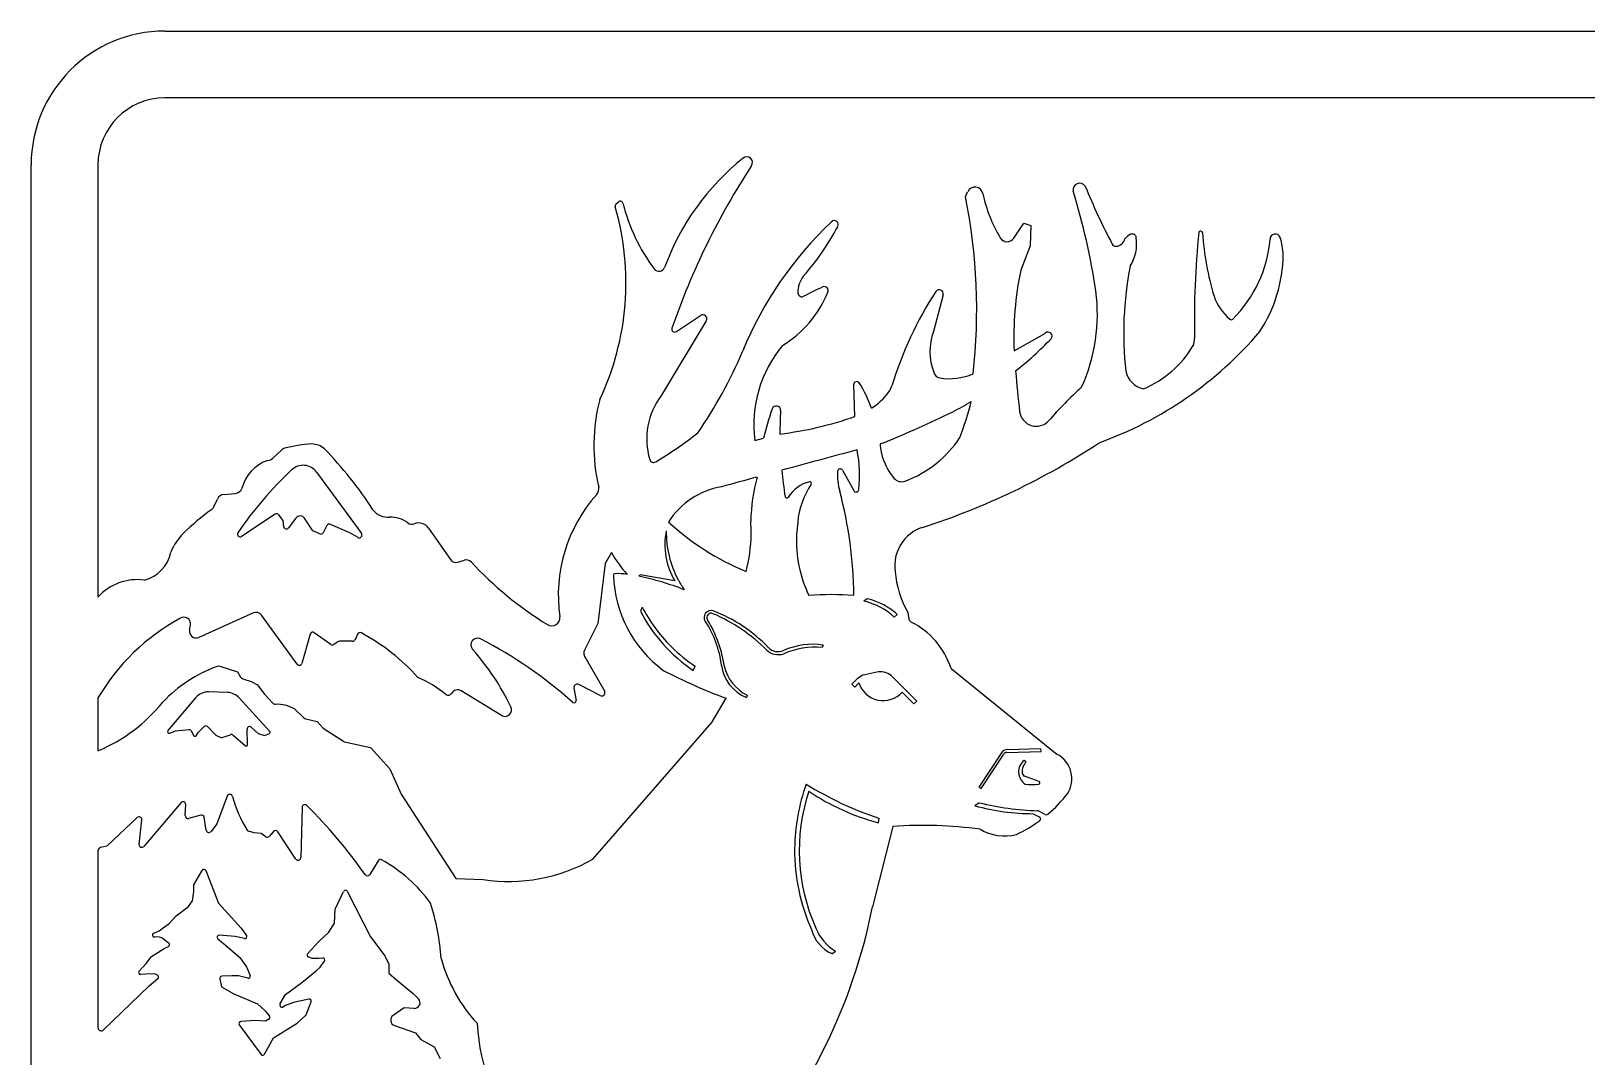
# Model space of a CAD drawing. Header units: inches. Extents: x 14.1 to 27.7, y 7.6 to 12.1.
# Drawn here: x 14.097 to 18.414, y 9.214 to 12.061 of the extents above; entities that cross this region are included whole.
import ezdxf

# ---------------------------------------------------------------- set-up
doc = ezdxf.new("R2010")
doc.units = ezdxf.units.IN
doc.header["$MEASUREMENT"] = 0
doc.layers.add('Default', color=7, linetype='Continuous')
doc.layers.add('WHITE', color=7, linetype='Continuous')

msp = doc.modelspace()

# ---------------------------------------------------------------- linework, layer by layer
at = {"layer": 'Default', "color": 7, "linetype": 'Continuous'}
for p, q in [((14.4683, 12.0612), (27.3416, 12.0612)), ((14.0972, 7.9536), (14.0972, 11.6901))]:
    msp.add_line(p, q, dxfattribs=at)
at = {"layer": 'WHITE', "color": 7, "linetype": 'Continuous'}
for p, q in [((27.3416, 11.8756), (14.4683, 11.8756)), ((14.2827, 11.6901), (14.2827, 10.4898)), ((16.69, 11.6015), (16.6961, 11.6152)), ((15.72, 11.5807), (15.7269, 11.5873)), ((16.8242, 11.4866), (16.8522, 11.5285)), ((16.8522, 11.5285), (16.8718, 11.522)), ((16.8718, 11.522), (16.8698, 11.4651)), ((16.8698, 11.4651), (16.8434, 11.3973)), ((16.6282, 11.3295), (16.6009, 11.2274)), ((15.888, 11.2272), (15.9548, 11.2718)), ((15.9705, 11.2568), (15.8466, 11.051)), ((16.8249, 11.1735), (16.9117, 11.2231)), ((16.3829, 10.9911), (16.3798, 11.0796)), ((16.1056, 10.9251), (16.1294, 10.9316)), ((14.7676, 10.8754), (14.7925, 10.8985)), ((16.4638, 10.9188), (16.453, 10.9158)), ((14.8893, 10.8369), (15.0044, 10.6796)), ((16.3489, 10.8422), (16.38, 10.7857)), ((16.463, 10.8692), (16.4642, 10.8662)), ((14.6043, 10.741), (14.614, 10.7624)), ((14.6325, 10.7753), (14.6636, 10.7779)), ((14.7747, 10.7203), (14.6811, 10.6586)), ((14.7962, 10.7024), (14.7849, 10.7184)), ((14.8318, 10.7095), (14.8115, 10.682)), ((14.879, 10.6739), (14.8562, 10.7088)), ((14.7982, 10.6855), (14.7962, 10.7024)), ((14.8984, 10.6655), (14.879, 10.6739)), ((14.9182, 10.6886), (14.9079, 10.6689)), ((14.9816, 10.6681), (14.9278, 10.692)), ((15.0043, 10.6556), (14.9816, 10.6681)), ((15.0044, 10.6796), (15.0139, 10.6665)), ((15.1999, 10.6812), (15.2609, 10.5941)), ((16.0953, 10.6636), (16.0953, 10.6653)), ((16.2213, 10.6653), (16.2212, 10.6623)), ((15.2813, 10.587), (15.3001, 10.5925)), ((15.6898, 10.5832), (15.6702, 10.4167)), ((15.7078, 10.614), (15.6898, 10.5832)), ((15.7869, 10.5518), (15.7832, 10.5484)), ((15.8834, 10.535), (15.7869, 10.5518)), ((15.8936, 10.5367), (15.8927, 10.5385)), ((15.7928, 10.4626), (15.7878, 10.4509)), ((16.4168, 10.4857), (16.4083, 10.4787)), ((16.4573, 10.4715), (16.4555, 10.4723)), ((16.5299, 10.4485), (16.5333, 10.4289)), ((14.5369, 10.3989), (14.5394, 10.412)), ((14.7139, 10.4463), (14.5627, 10.3784)), ((14.8354, 10.304), (14.7364, 10.4404)), ((15.6702, 10.4167), (15.6334, 10.3451)), ((16.4924, 10.4347), (16.5009, 10.4417)), ((14.8715, 10.3873), (14.8486, 10.3063)), ((14.9286, 10.3585), (14.883, 10.3914)), ((14.9453, 10.3642), (14.9373, 10.3585)), ((14.9894, 10.3677), (14.9561, 10.3677)), ((15.0031, 10.3873), (14.9962, 10.372)), ((15.6364, 10.3195), (15.689, 10.2279)), ((15.8741, 10.3522), (15.8722, 10.3542)), ((16.2955, 10.3569), (16.2923, 10.3505)), ((14.6206, 10.298), (14.6697, 10.2829)), ((14.6697, 10.2829), (14.6785, 10.2682)), ((15.9347, 10.2868), (15.9398, 10.2985)), ((16.4441, 10.2815), (16.4105, 10.2748)), ((16.4487, 10.2823), (16.4441, 10.2815)), ((16.6499, 10.2917), (16.9439, 10.0542)), ((14.6845, 10.2634), (14.7079, 10.2556)), ((14.7079, 10.2556), (14.7252, 10.2465)), ((14.7252, 10.2465), (14.7443, 10.222)), ((15.6034, 10.2377), (15.6095, 10.2031)), ((15.676, 10.2166), (15.6168, 10.2475)), ((16.3916, 10.2647), (16.3751, 10.2482)), ((16.3751, 10.2482), (16.383, 10.2403)), ((16.383, 10.2403), (16.3945, 10.2519)), ((16.5549, 10.2016), (16.4875, 10.2691)), ((14.2827, 10.2101), (14.2827, 10.0633)), ((14.5536, 10.2106), (14.4767, 10.1197)), ((14.6421, 10.2254), (14.5904, 10.227)), ((14.7599, 10.1173), (14.6749, 10.2103)), ((14.7443, 10.222), (14.7677, 10.1961)), ((15.4021, 10.1618), (15.2902, 10.2299)), ((15.9862, 10.1423), (16.0258, 10.2093)), ((16.0841, 10.2183), (16.0821, 10.2117)), ((16.5143, 10.2266), (16.5471, 10.1938)), ((16.5471, 10.1938), (16.5549, 10.2016)), ((14.8279, 10.1801), (14.854, 10.155)), ((14.8591, 10.1521), (14.8907, 10.1447)), ((14.4821, 10.1125), (14.4975, 10.1194)), ((14.4975, 10.1194), (14.5366, 10.1222)), ((14.5401, 10.1204), (14.549, 10.1054)), ((14.5554, 10.1055), (14.5604, 10.1139)), ((14.5604, 10.1139), (14.5761, 10.1305)), ((14.5867, 10.1307), (14.6102, 10.1072)), ((14.6102, 10.1072), (14.6235, 10.1005)), ((14.6264, 10.1003), (14.6503, 10.1083)), ((14.6575, 10.1069), (14.6919, 10.0774)), ((14.698, 10.0804), (14.6963, 10.123)), ((14.7089, 10.1286), (14.7268, 10.1113)), ((14.7268, 10.1113), (14.7448, 10.1064)), ((14.7448, 10.1064), (14.7584, 10.1113)), ((14.8907, 10.1447), (14.9079, 10.1265)), ((14.9079, 10.1265), (14.9664, 10.0888)), ((15.6555, 9.7627), (15.9862, 10.1423)), ((14.9664, 10.0888), (15.0391, 10.0725)), ((15.0391, 10.0725), (15.0929, 10.0131)), ((16.8052, 10.0592), (16.8998, 10.0615)), ((16.8996, 10.0689), (16.8055, 10.0666)), ((16.8998, 10.0615), (16.8996, 10.0689)), ((16.7897, 10.0579), (16.727, 9.9627)), ((16.7332, 9.9586), (16.7961, 10.0542)), ((16.8586, 10.033), (16.8532, 10.037)), ((15.0929, 10.0131), (15.1244, 9.9431)), ((16.8943, 9.9781), (16.8542, 9.9935)), ((14.6414, 9.938), (14.6121, 9.8607)), ((15.1244, 9.9431), (15.2759, 9.7088)), ((16.727, 9.9627), (16.7332, 9.9586)), ((14.5132, 9.9196), (14.4099, 9.7983)), ((14.5245, 9.8835), (14.5262, 9.9144)), ((14.8493, 9.9069), (14.8453, 9.767)), ((16.7283, 9.9194), (16.7163, 9.9111)), ((16.878, 9.889), (16.895, 9.8805)), ((16.9116, 9.8866), (16.89, 9.8974)), ((14.3917, 9.8785), (14.3075, 9.7987)), ((14.3969, 9.8039), (14.4042, 9.8723)), ((14.5681, 9.8852), (14.5341, 9.8759)), ((14.5832, 9.843), (14.5772, 9.8792)), ((14.6121, 9.8607), (14.5965, 9.8398)), ((16.4883, 9.8535), (16.4319, 9.6304)), ((16.4486, 9.8639), (16.4501, 9.8762)), ((14.7162, 9.8359), (14.7006, 9.8403)), ((14.7352, 9.8344), (14.7162, 9.8359)), ((14.7481, 9.8249), (14.7352, 9.8344)), ((14.77, 9.8396), (14.7581, 9.826)), ((14.8316, 9.7631), (14.7818, 9.8388)), ((14.2827, 9.7857), (14.2827, 9.2955)), ((14.3075, 9.7987), (14.29, 9.7948)), ((15.06, 9.7581), (15.0368, 9.7203)), ((16.2159, 9.7921), (16.2159, 9.7906)), ((14.5485, 9.6914), (14.5718, 9.7317)), ((14.5818, 9.7309), (14.6073, 9.6665)), ((14.5452, 9.6474), (14.5485, 9.6734)), ((14.5485, 9.6734), (14.5485, 9.6914)), ((14.9411, 9.6238), (14.9645, 9.6734)), ((14.9745, 9.6736), (15.0386, 9.5474)), ((15.2759, 9.7088), (15.3518, 9.7064)), ((14.4999, 9.6056), (14.5338, 9.6316)), ((14.5338, 9.6316), (14.5452, 9.6474)), ((14.6073, 9.6665), (14.6173, 9.6405)), ((14.6173, 9.6405), (14.6804, 9.5709)), ((14.4526, 9.5637), (14.4808, 9.5852)), ((14.4808, 9.5852), (14.4999, 9.6056)), ((14.9231, 9.5604), (14.9389, 9.5854)), ((14.9389, 9.5854), (14.9411, 9.6238)), ((14.4373, 9.5572), (14.4526, 9.5637)), ((14.4435, 9.5468), (14.4398, 9.5466)), ((14.4532, 9.5461), (14.4435, 9.5468)), ((14.4739, 9.5333), (14.4639, 9.5418)), ((14.6152, 9.542), (14.6352, 9.5246)), ((14.6635, 9.5483), (14.6193, 9.5518)), ((14.6891, 9.5424), (14.6635, 9.5483)), ((14.6804, 9.5709), (14.6949, 9.5511)), ((14.8947, 9.5333), (14.9231, 9.5604)), ((15.0386, 9.5474), (15.0788, 9.4941)), ((14.431, 9.4924), (14.4661, 9.5151)), ((14.4661, 9.5151), (14.478, 9.5202)), ((14.4789, 9.5299), (14.4739, 9.5333)), ((14.6352, 9.5246), (14.676, 9.4895)), ((14.8644, 9.5002), (14.8947, 9.5333)), ((16.3194, 9.5004), (16.3296, 9.5073)), ((14.3968, 9.4523), (14.4166, 9.473)), ((14.4166, 9.473), (14.431, 9.4924)), ((14.676, 9.4895), (14.6951, 9.4635)), ((14.6951, 9.4635), (14.7047, 9.4396)), ((14.8767, 9.4869), (14.8663, 9.4914)), ((14.8959, 9.4869), (14.8767, 9.4869)), ((14.8881, 9.4529), (14.8994, 9.4631)), ((14.9057, 9.4883), (14.8959, 9.4869)), ((14.8994, 9.4631), (14.911, 9.4796)), ((15.0788, 9.4941), (15.0894, 9.4713)), ((15.0894, 9.4713), (15.0894, 9.4461)), ((14.4155, 9.4436), (14.4011, 9.4429)), ((14.4403, 9.4448), (14.4155, 9.4436)), ((14.4246, 9.4108), (14.4488, 9.4315)), ((14.4479, 9.4407), (14.4403, 9.4448)), ((14.6209, 9.431), (14.6251, 9.408)), ((14.6545, 9.4386), (14.6261, 9.4376)), ((14.6725, 9.4386), (14.6545, 9.4386)), ((14.6982, 9.4321), (14.6725, 9.4386)), ((14.8031, 9.3872), (14.8484, 9.4201)), ((14.8484, 9.4201), (14.8881, 9.4529)), ((15.0894, 9.4461), (15.1109, 9.4277)), ((15.1109, 9.4277), (15.1573, 9.3897)), ((14.2984, 9.2888), (14.4246, 9.4108)), ((14.6251, 9.408), (14.6598, 9.3891)), ((14.6598, 9.3891), (14.7255, 9.3609)), ((14.7878, 9.36), (14.8031, 9.3872)), ((14.8678, 9.3742), (14.8257, 9.3646)), ((15.1573, 9.3897), (15.1718, 9.3753)), ((14.7255, 9.3609), (14.7469, 9.3416)), ((14.7469, 9.3416), (14.7587, 9.3266)), ((14.8031, 9.3568), (14.7955, 9.3524)), ((14.8257, 9.3646), (14.8031, 9.3568)), ((14.8352, 9.3078), (14.86, 9.3303)), ((14.86, 9.3303), (14.8742, 9.3667)), ((15.1328, 9.3499), (15.1018, 9.3287)), ((15.1598, 9.3484), (15.1328, 9.3499)), ((14.6749, 9.3029), (14.7358, 9.2206)), ((14.7209, 9.3145), (14.679, 9.3118)), ((14.748, 9.3134), (14.7209, 9.3145)), ((14.757, 9.3182), (14.748, 9.3134)), ((14.7695, 9.267), (14.8352, 9.3078)), ((15.1055, 9.3008), (15.164, 9.2805)), ((14.7452, 9.2213), (14.7695, 9.267)), ((15.164, 9.2805), (15.1786, 9.2622)), ((15.1786, 9.2622), (15.2152, 9.2423)), ((15.2152, 9.2423), (15.2321, 9.2095))]:
    msp.add_line(p, q, dxfattribs=at)
for centre, radius, start, end in [((14.4683, 11.6901), 0.3711, 90, 180), ((14.4683, 11.6901), 0.1856, 90, 180), ((16.5076, 11.1663), 0.6949, 128.6855, 159.8735), ((16.0831, 11.6964), 0.0158, 326.9564, 128.6852), ((17.8375, 10.5552), 2.0771, 146.9573, 160.8409), ((16.7165, 11.6061), 0.0223, 11.6446, 155.9106), ((17.0069, 11.6206), 0.0186, 33.7797, 192.8045), ((15.2586, 11.0779), 1.8121, 8.3187, 17.29), ((18.5997, 12.2665), 1.7006, 201.9487, 207.9401), ((14.9913, 11.3627), 0.7567, 334.6571, 16.1647), ((15.7251, 11.5754), 0.00742, 133.6004, 196.1648), ((15.732, 11.5819), 0.00742, 14.249, 133.6001), ((16.243, 11.7117), 0.5198, 194.2483, 216.6754), ((15.1203, 11.2865), 1.6009, 353.6636, 11.3447), ((17.119, 11.689), 0.3887, 191.6445, 211.2479), ((17.0353, 10.7755), 1.0423, 133.4614, 157.5514), ((16.3259, 11.524), 0.0111, 329.5914, 133.4611), ((15.7042, 11.8544), 0.7152, 318.6255, 331.9708), ((16.8057, 11.499), 0.0223, 211.2479, 326.3099), ((17.1053, 11.4918), 0.0281, 276.1285, 345.1289), ((17.1609, 11.4644), 0.0349, 109.7288, 144.685), ((17.0455, 11.4716), 0.1196, 328.2157, 8.0164), ((17.1529, 11.4867), 0.0111, 8.0164, 109.7288), ((19.7555, 11.2584), 2.4303, 174.2217, 181.1956), ((17.3425, 11.5007), 0.00557, 3.568, 154.0204), ((18.1148, 11.5488), 0.7682, 183.568, 196.9101), ((17.5498, 11.4836), 0.0146, 18.9805, 183.6155), ((17.3666, 11.4301), 0.2053, 2.8088, 16.4793), ((17.1071, 11.4749), 0.0111, 207.9401, 276.1282), ((17.1845, 11.5125), 0.352, 314.5761, 355.1489), ((15.8395, 11.4112), 0.0167, 216.6758, 339.8737), ((18.0972, 11.2227), 0.9681, 168.928, 186.26), ((17.1717, 11.4453), 0.4, 326.991, 359.2636), ((16.2982, 11.3363), 0.0731, 141.6398, 181.4156), ((17.7503, 11.2097), 0.9261, 168.3091, 182.2411), ((16.0125, 11.4609), 0.3211, 301.8774, 337.2028), ((16.2363, 11.3348), 0.0111, 181.4155, 299.7086), ((16.4924, 10.8859), 0.5056, 113.1068, 119.7086), ((16.2983, 11.3408), 0.0111, 337.2029, 113.1068), ((17.4587, 10.7821), 1.0164, 146.8088, 163.1792), ((16.6174, 11.3324), 0.0111, 345.0686, 146.8081), ((16.5715, 11.2742), 0.4846, 335.4845, 7.814), ((17.516, 11.3724), 0.1441, 199.0378, 230.3339), ((15.961, 11.2625), 0.0111, 328.9278, 123.6893), ((15.8834, 11.2342), 0.00835, 160.8409, 303.6897), ((16.7553, 11.1722), 0.1639, 160.3216, 200.588), ((16.919, 11.2146), 0.0113, 320.5565, 130.5733), ((16.7022, 11.9139), 1.058, 289.8486, 319.5417), ((17.4276, 11.2657), 0.00557, 230.3338, 314.5747), ((16.4457, 10.9688), 0.343, 140.2304, 187.3193), ((16.2279, 11.8784), 0.9695, 308.3321, 316.2063), ((17.0724, 11.3358), 0.2899, 292.6594, 329.3702), ((17.2793, 11.2067), 0.0464, 336.2852, 1.1956), ((14.9196, 11.6572), 1.2497, 325.294, 337.2265), ((16.6241, 11.1211), 0.0232, 196.5559, 255.8715), ((16.6458, 11.2636), 0.1672, 260.5786, 293.1452), ((20.3277, 11.4096), 3.5107, 184.7664, 186.6107), ((17.1986, 11.132), 0.0654, 193.1334, 257.1982), ((16.3881, 11.0798), 0.00835, 33.1545, 182.0463), ((16.1317, 10.9124), 0.3146, 18.9676, 33.1546), ((16.3375, 11.1616), 0.1732, 301.9758, 323.9167), ((16.4325, 11.0923), 0.0557, 323.9167, 343.1792), ((17.8005, 10.209), 1.1695, 132.3688, 138.7471), ((16.1627, 10.9115), 0.5039, 165.3728, 193.2793), ((16.0068, 10.9294), 0.2012, 142.7972, 196.5533), ((17.13, 10.6774), 1.0324, 161.058, 165.7462), ((16.1649, 11.0086), 0.0121, 356.7766, 161.0576), ((16.1538, 11.9657), 1.0839, 297.531, 300.6188), ((15.9159, 11.2281), 0.8138, 338.7693, 346.1159), ((17.2684, 10.9464), 1.0932, 176.7759, 180.1975), ((16.0485, 11.9559), 1.0211, 277.1278, 289.1146), ((15.1183, 14.173), 3.5214, 292.4627, 295.8703), ((16.8864, 11.0108), 0.0464, 186.6107, 318.7471), ((15.2799, 11.793), 1.0784, 300.6903, 308.2131), ((16.4163, 11.1013), 0.3079, 290.1539, 326.9775), ((14.8076, 10.8822), 0.0223, 109.083, 132.8784), ((14.9018, 10.5068), 0.4092, 93.6086, 104.3518), ((14.8749, 10.8595), 0.0557, 49.609, 88.8774), ((14.1263, 10.1399), 1.0938, 32.8175, 44.1626), ((29.4396, -37.7229), 50.3426, 105.02429, 105.27089), ((16.0418, 10.8293), 0.3544, 353.3672, 11.3121), ((16.6174, 10.9266), 0.1647, 183.7391, 200.4013), ((15.9598, 12.5888), 2.0007, 287.7903, 303.4106), ((15.5436, 10.0734), 1.0566, 133.2193, 145.6882), ((14.788, 10.7661), 0.1087, 107.948, 166.5751), ((14.7524, 10.8917), 0.0223, 275.2099, 312.8783), ((14.8519, 10.8096), 0.0464, 36.1932, 133.2192), ((15.8246, 10.8752), 0.0111, 196.5532, 300.6908), ((17.2684, 10.9464), 1.0932, 185.4699, 189.3563), ((16.5052, 10.8307), 0.1704, 177.2056, 195.8904), ((16.3424, 10.8387), 0.00742, 28.7853, 177.2056), ((16.6174, 10.9266), 0.1647, 201.5147, 220.1397), ((15.6506, 10.7907), 0.0223, 316.1696, 13.2793), ((16.0497, 10.5812), 0.2181, 99.6429, 147.4493), ((29.4396, -37.7229), 50.3426, 105.35197, 105.46813), ((16.652, 10.6834), 0.5583, 165.4778, 178.2188), ((16.2802, 10.7176), 0.0956, 103.8808, 148.8446), ((16.4431, 10.6795), 0.2193, 145.6295, 175.2396), ((16.2583, 10.8059), 0.00464, 325.6295, 103.8813), ((16.5128, 10.8383), 0.0278, 220.1398, 290.1538), ((14.6343, 10.7531), 0.0223, 94.7634, 155.5558), ((14.6617, 10.8001), 0.0223, 274.7639, 336.9008), ((15.9795, 10.4958), 0.4194, 138.2302, 188.2524), ((16.1944, 10.7695), 0.00464, 189.3566, 328.8452), ((15.1692, 10.478), 1.2114, 0.808, 14.6358), ((16.3865, 10.7892), 0.00742, 208.7853, 353.3672), ((14.981, 10.1971), 0.6586, 125.5184, 134.5426), ((14.5841, 10.7502), 0.0223, 310.0305, 335.5558), ((14.7788, 10.7142), 0.00742, 35.3124, 123.4109), ((14.8437, 10.7007), 0.0148, 33.126, 143.7299), ((15.0892, 10.7672), 0.0557, 218.3673, 272.8185), ((15.0962, 10.6359), 0.0759, 52.7032, 93.1959), ((14.6434, 10.5464), 0.1729, 136.0118, 156.6061), ((14.6771, 10.6648), 0.00742, 145.6885, 303.41), ((14.8056, 10.6864), 0.00742, 186.6137, 323.7311), ((14.9013, 10.6724), 0.00742, 246.7369, 332.403), ((14.9248, 10.6852), 0.00742, 66.0963, 152.403), ((15.0078, 10.6621), 0.00742, 241.157, 35.7079), ((15.1533, 10.7111), 0.0186, 233.0806, 291.1693), ((15.172, 10.6622), 0.0338, 34.2011, 110.7742), ((16.0507, 10.6351), 0.1949, 168.35, 210.89), ((16.136, 10.6693), 0.2763, 178.9378, 208.2647), ((16.3678, 11.2478), 0.7441, 227.5719, 247.3338), ((15.6889, 10.6679), 0.4064, 359.6324, 4.6452), ((16.5674, 10.6463), 0.3466, 171.4664, 176.8631), ((16.6051, 10.5778), 0.1113, 107.79, 188.4417), ((15.6889, 10.6679), 0.4064, 344.7887, 359.3978), ((16.5674, 10.6463), 0.3466, 177.3579, 205.875), ((14.3863, 10.6344), 0.1003, 284.3414, 348.8631), ((15.2761, 10.6048), 0.0186, 214.992, 286.3893), ((15.3053, 10.5747), 0.0186, 47.4893, 106.3896), ((16.0529, 11.2657), 0.9995, 222.661, 238.4757), ((15.9667, 10.7542), 0.2945, 208.4456, 223.0925), ((14.3913, 10.3932), 0.1454, 82.175, 138.3395), ((15.7174, 10.5503), 0.00464, 94.193, 182.23), ((16.0577, 10.5636), 0.3451, 182.2305, 233.307), ((15.727, 10.4195), 0.1358, 79.5628, 94.193), ((15.6124, 9.7457), 0.8207, 68.7478, 77.9922), ((16.136, 10.6693), 0.2763, 208.6737, 215.067), ((16.7713, 10.5851), 0.2774, 184.8999, 209.5168), ((16.318, 9.5228), 0.9742, 86.3228, 93.6772), ((16.1826, 10.6567), 0.4452, 207.5214, 236.1691), ((16.1877, 10.6683), 0.4452, 207.5214, 224.8758), ((15.9834, 10.4339), 0.0189, 69.5183, 213.868), ((15.8478, 10.0709), 0.4064, 43.43, 69.5184), ((16.3672, 10.2977), 0.1856, 47.5758, 77.1889), ((16.3757, 10.3047), 0.1856, 64.516, 77.1889), ((16.3757, 10.3047), 0.1856, 47.5758, 63.9329), ((14.785, 9.9191), 0.5805, 118.2615, 149.9152), ((14.5212, 10.4155), 0.0186, 349.046, 126.4305), ((14.7215, 10.4293), 0.0186, 36.6681, 114.1498), ((15.5423, 10.4324), 0.0223, 237.2654, 8.2522), ((15.7391, 10.2699), 0.2754, 6.4315, 33.8678), ((15.9839, 10.4336), 0.0118, 62.7555, 215.6182), ((15.689, 10.2514), 0.3349, 8.1948, 31.5839), ((15.8006, 10.0042), 0.4787, 45.0668, 66.7903), ((16.5442, 10.4307), 0.0111, 189.6973, 243.5464), ((16.4421, 10.2255), 0.2181, 17.6802, 63.5463), ((14.5551, 10.3954), 0.0186, 169.046, 294.1498), ((14.8787, 10.3854), 0.00742, 54.246, 164.7446), ((14.9561, 10.3491), 0.0186, 90, 125.5383), ((14.9894, 10.3751), 0.00742, 270, 335.5564), ((15.0099, 10.3842), 0.00742, 60.367, 155.556), ((14.7403, 9.8813), 0.578, 41.8906, 61.7871), ((15.3362, 10.3574), 0.0186, 63.0042, 221.3474), ((14.7717, 9.2675), 1.2459, 48.3155, 62.6235), ((14.933, 10.3646), 0.00742, 234.2463, 305.5365), ((14.798, 9.8807), 0.7005, 25.8268, 41.5349), ((15.654, 10.3345), 0.0232, 152.7836, 220.358), ((16.1877, 10.6683), 0.4452, 225.2333, 236.1691), ((16.1703, 10.3759), 0.0456, 226.1247, 289.7983), ((16.17, 10.3758), 0.0371, 223.4299, 293.9708), ((16.2662, 10.1594), 0.1997, 81.5527, 113.9708), ((16.2756, 10.1187), 0.2324, 85.8767, 112.7446), ((14.752, 9.9228), 0.3998, 110.2852, 136.3689), ((14.6173, 10.2873), 0.0111, 72.9235, 110.2852), ((14.8415, 10.3083), 0.00742, 215.2901, 344.054), ((16.5693, 11.6653), 1.5542, 242.4931, 249.5334), ((16.1256, 10.3171), 0.1141, 188.2562, 247.5929), ((16.1364, 10.3249), 0.1187, 192.5569, 243.9098), ((16.4546, 10.2363), 0.0464, 45, 97.3707), ((14.688, 10.274), 0.0111, 211.0496, 251.565), ((15.022, 9.9359), 0.3632, 51.5231, 65.8532), ((15.2806, 10.214), 0.0186, 58.7075, 149.9244), ((15.6125, 10.2393), 0.00928, 62.4474, 190.0077), ((16.4178, 10.2384), 0.0371, 101.3102, 135), ((16.4616, 10.2735), 0.0705, 197.8492, 318.3031), ((14.1038, 10.4885), 0.4613, 292.8165, 321.0716), ((14.589, 10.1806), 0.0464, 88.2103, 139.6983), ((14.6406, 10.179), 0.0464, 42.4362, 88.2105), ((14.7759, 10.2036), 0.0111, 222.1281, 264.8681), ((14.7794, 10.092), 0.1006, 61.1291, 92.5057), ((15.2549, 10.2289), 0.0111, 231.5879, 329.924), ((15.604, 10.2022), 0.00557, 228.3157, 10.0068), ((15.6803, 10.2249), 0.00928, 242.4473, 19.4513), ((14.8617, 10.163), 0.0111, 225.9581, 256.6908), ((15.4118, 10.1777), 0.0186, 238.7067, 26.0146), ((14.4802, 10.1167), 0.00464, 139.7637, 294.2275), ((14.5369, 10.1185), 0.00371, 30.9652, 94.0858), ((14.5522, 10.1074), 0.00371, 210.9638, 329.4485), ((14.5815, 10.1254), 0.00742, 44.999, 136.7359), ((14.6527, 10.1013), 0.00742, 49.3989, 108.4336), ((14.7037, 10.1233), 0.00742, 45.9704, 182.2924), ((14.7572, 10.1148), 0.00371, 289.6544, 42.4365), ((14.6252, 10.1038), 0.00371, 243.4367, 288.4331), ((14.6943, 10.0802), 0.00371, 229.3981, 2.2924), ((16.8054, 10.0481), 0.0186, 89.8994, 148.132), ((16.8054, 10.0481), 0.0111, 91.3978, 146.6334), ((16.8781, 10.0048), 0.0407, 127.6899, 236.5542), ((16.8877, 10.0046), 0.0407, 135.6901, 181.2876), ((16.908, 9.9856), 0.0774, 327.4632, 62.399), ((16.8582, 10.0039), 0.0111, 181.2875, 248.9624), ((16.893, 9.9746), 0.00371, 270.0005, 68.9623), ((14.6483, 9.9354), 0.00742, 10.284, 159.2743), ((15.0209, 10.0409), 0.3798, 195.9206, 211.2928), ((16.7532, 9.7872), 0.5373, 160.0111, 179.4854), ((16.7484, 9.7857), 0.5198, 161.4274, 204.3362), ((16.7519, 10.7815), 0.9543, 238.146, 251.5601), ((16.6026, 10.4609), 0.6165, 235.7531, 255.5373), ((16.8743, 10.2444), 0.2742, 266.097, 273.9029), ((16.6653, 10.1864), 0.3919, 310.2956, 321.7925), ((14.5188, 9.9148), 0.00742, 356.8199, 139.6002), ((14.8567, 9.9067), 0.00742, 44.4013, 178.3635), ((13.8051, 8.8532), 1.496, 35.4025, 45.0496), ((16.8765, 10.4819), 0.5929, 254.3258, 270.1435), ((16.9135, 10.6734), 0.7764, 256.2034, 268.2658), ((16.9145, 9.8924), 0.00649, 243.4357, 310.2944), ((14.3968, 9.8731), 0.00742, 353.8849, 133.4522), ((14.5319, 9.8831), 0.00742, 176.8199, 286.7004), ((14.5699, 9.878), 0.00742, 9.4621, 104.0342), ((14.7026, 9.8474), 0.00742, 211.2934, 254.3541), ((16.5724, 8.6503), 1.2061, 82.4539, 93.9961), ((16.7984, 9.9578), 0.1307, 238.8341, 284.515), ((16.6653, 10.1864), 0.3919, 295.0444, 306.0516), ((16.8921, 9.8747), 0.00649, 306.0516, 63.4357), ((14.4042, 9.8031), 0.00742, 173.8851, 319.5993), ((14.5905, 9.8443), 0.00742, 189.4622, 323.1281), ((14.7525, 9.8309), 0.00742, 233.6739, 318.8142), ((14.7756, 9.8347), 0.00742, 33.3661, 138.8133), ((14.292, 9.7857), 0.00928, 102.6343, 180), ((14.8378, 9.7672), 0.00742, 213.3655, 358.364), ((15.0663, 9.7543), 0.00742, 61.0536, 148.5702), ((14.8684, 9.3965), 0.4163, 35.925, 61.0545), ((15.4226, 10.1716), 0.4706, 261.3497, 299.6661), ((16.7532, 9.7872), 0.5373, 179.6384, 204.1726), ((14.5766, 9.7289), 0.00557, 21.6308, 149.9894), ((15.0305, 9.7241), 0.00742, 215.4025, 328.5702), ((14.9696, 9.6711), 0.00557, 26.8939, 154.7333), ((14.5371, 9.4318), 0.7004, 4.5432, 17.3564), ((14.8974, 9.9336), 1.5642, 318.664, 348.8228), ((14.4394, 9.5521), 0.00557, 112.9009, 274.0377), ((14.4519, 9.5276), 0.0186, 49.6988, 85.9625), ((14.6189, 9.5462), 0.00557, 85.5168, 228.7719), ((14.6904, 9.5479), 0.00557, 257.0821, 36.0643), ((16.3626, 9.5941), 0.1031, 195.0939, 245.2647), ((16.3972, 9.6207), 0.132, 201.882, 239.2117), ((14.4758, 9.5253), 0.00557, 293.0783, 56.1292), ((14.8685, 9.4965), 0.00557, 137.4406, 246.7212), ((14.9065, 9.4828), 0.00557, 324.7976, 98.3929), ((15.6491, 9.5981), 0.4284, 194.9992, 222.7872), ((14.4008, 9.4485), 0.00557, 136.2543, 272.961), ((14.4452, 9.4358), 0.00557, 310.4861, 61.4399), ((14.6263, 9.432), 0.00557, 92.1759, 190.5679), ((14.6995, 9.4375), 0.00557, 255.743, 21.8826), ((14.869, 9.3687), 0.00557, 338.7496, 102.8165), ((15.1607, 9.3641), 0.0158, 266.6336, 45.3312), ((14.7543, 9.3231), 0.00557, 298.2581, 38.2741), ((14.7927, 9.3572), 0.00557, 150.7853, 299.9619), ((15.1107, 9.3157), 0.0158, 124.4128, 250.9062), ((14.292, 9.2955), 0.00928, 180, 314.0551), ((14.6794, 9.3062), 0.00557, 93.7517, 216.5368), ((15.9439, 9.3464), 0.6106, 183.6921, 217.8778), ((14.7403, 9.2239), 0.00557, 216.5383, 332.011)]:
    msp.add_arc(centre, radius, start, end, dxfattribs=at)

doc.saveas('drawing.dxf')
